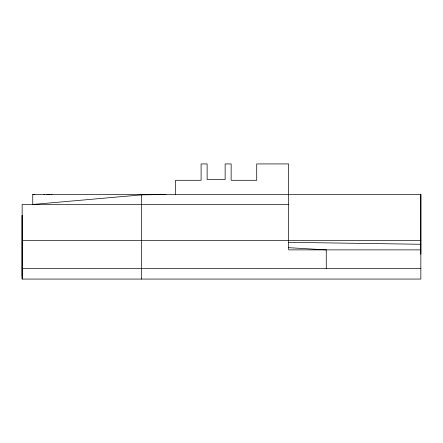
<?xml version="1.0" encoding="UTF-8"?>
<svg xmlns="http://www.w3.org/2000/svg" width="443" height="443" viewBox="0 0 443 443"><rect width="100%" height="100%" fill="white"/><g stroke="black" fill="none" stroke-linecap="round" stroke-linejoin="round"><path stroke-width="0.66" d="M141.45 194.483L141.45 279.062M420.85 254.299L420.85 194.488L32.749 194.483L32.749 204.467L141.45 194.876L165.953 194.483M420.85 194.483L420.85 279.057L22.15 279.068L22.15 215.403L22.15 276.321M43.968 194.488L44.383 194.488M22.15 268.668L420.85 268.624M51.56 194.488L51.975 194.488M46.897 194.488L50.042 194.488M288.67 204.467L22.15 204.467L22.15 279.068M22.405 240.505L420.85 240.505M420.85 249.874L288.67 249.874L288.67 163.932L256.713 163.932L256.713 180.295L231.146 180.295L231.146 163.932L225.138 163.932L225.138 179.526L207.114 179.526L207.114 163.932L201.105 163.932L201.105 180.295L175.544 180.295L175.544 194.483M47.971 194.488L49.046 194.488M288.67 242.315L420.85 244.27M288.67 247.681L326.258 249.874L326.258 268.624M32.749 194.483L34.809 194.721"/></g></svg>
